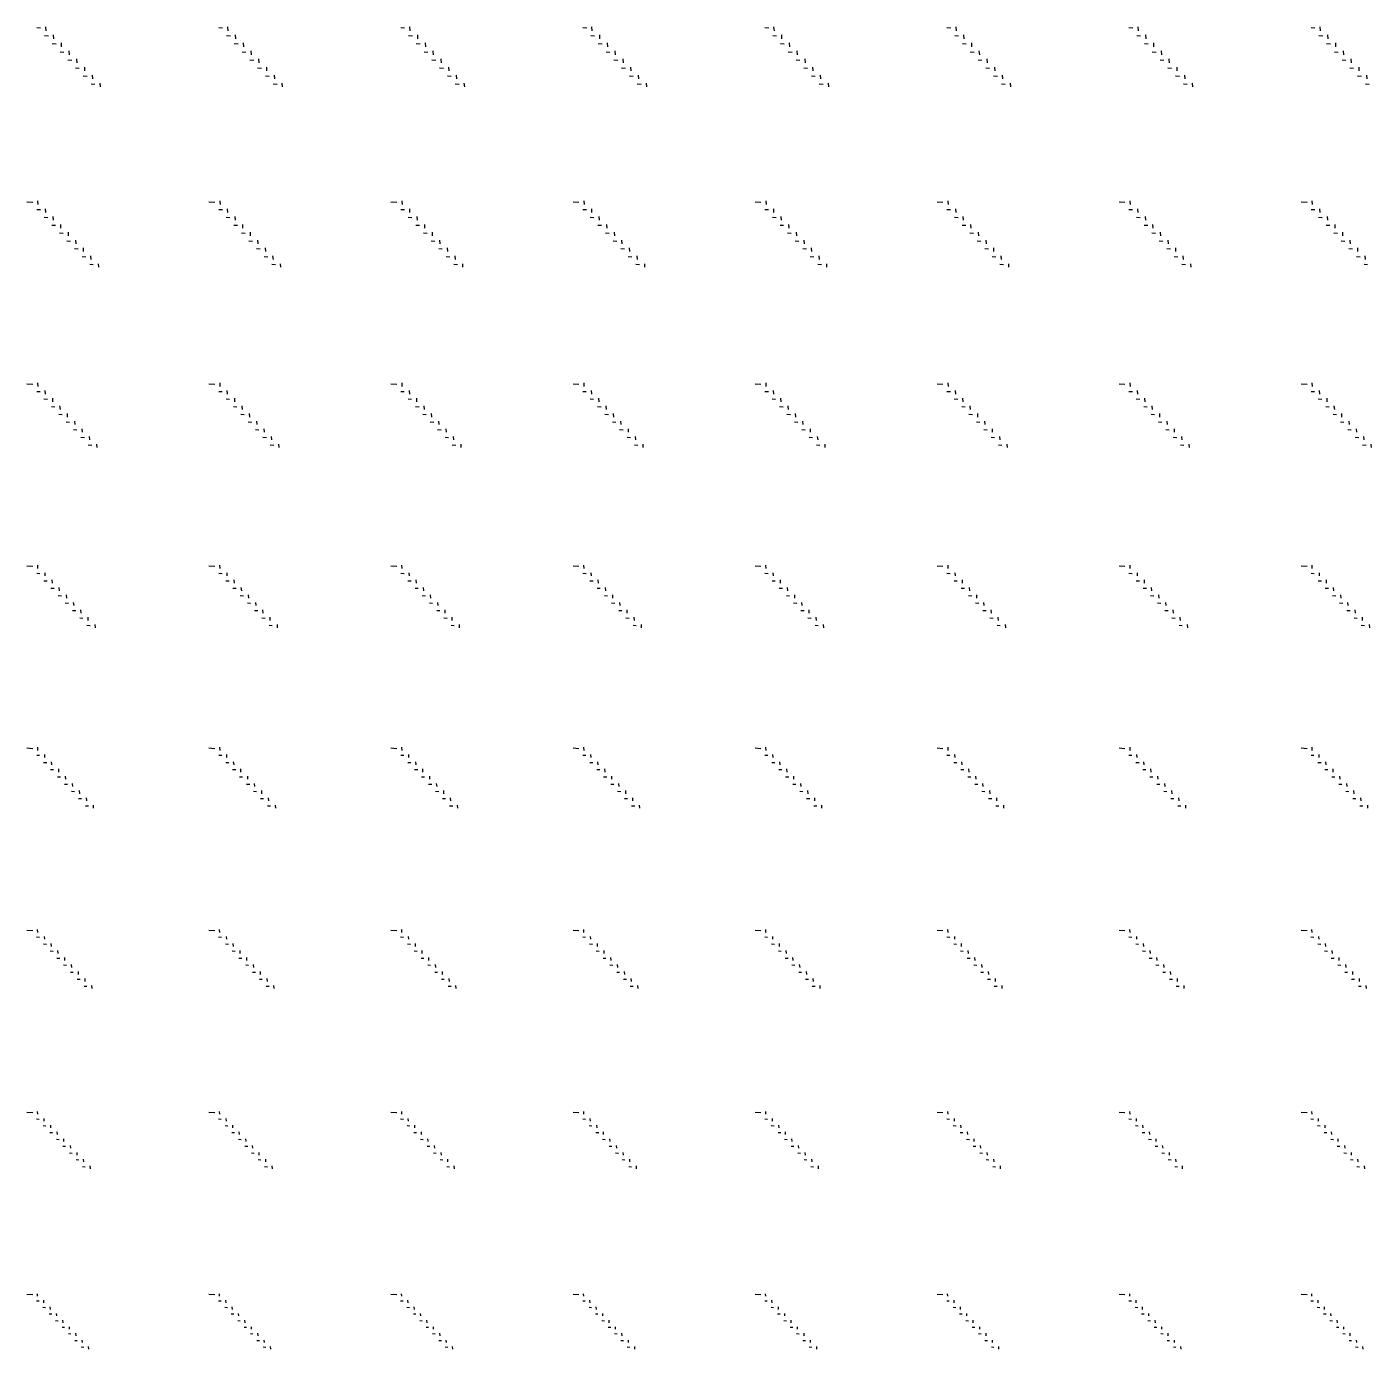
# Model space of a CAD drawing. Extents: x 0 to 300000, y 0 to 300000.
# Drawn here: x 76020 to 112940, y 76795 to 113110 of the extents above; entities that cross this region are included whole.
import ezdxf

# ---------------------------------------------------------------- set-up
doc = ezdxf.new("R2010")
doc.units = 0
doc.header["$MEASUREMENT"] = 0
doc.layers.get('0').update_dxf_attribs({"linetype": 'CONTINUOUS'})

msp = doc.modelspace()

# ---------------------------------------------------------------- linework, layer by layer
at = {"color": 7}
for p, q in [((76290, 113090), (76395, 113085)), ((76530, 113110), (76540, 113005)), ((81290, 113090), (81395, 113085)), ((81530, 113110), (81540, 113005)), ((86290, 113090), (86395, 113085)), ((86530, 113110), (86540, 113005)), ((91290, 113090), (91395, 113085)), ((91530, 113110), (91540, 113005)), ((96290, 113090), (96395, 113085)), ((96530, 113110), (96540, 113005)), ((101290, 113090), (101395, 113085)), ((101530, 113110), (101540, 113005)), ((106290, 113090), (106395, 113085)), ((106530, 113110), (106540, 113005)), ((111290, 113090), (111395, 113085)), ((111530, 113110), (111540, 113005)), ((76505, 112870), (76610, 112860)), ((76715, 112650), (76820, 112640)), ((76745, 112890), (76750, 112785)), ((76960, 112670), (76965, 112565)), ((81505, 112870), (81610, 112860)), ((81715, 112650), (81820, 112640)), ((81745, 112890), (81750, 112785)), ((81960, 112670), (81965, 112565)), ((86505, 112870), (86610, 112860)), ((86715, 112650), (86820, 112640)), ((86745, 112890), (86750, 112785)), ((86960, 112670), (86965, 112565)), ((91505, 112870), (91610, 112860)), ((91715, 112650), (91820, 112640)), ((91745, 112890), (91750, 112785)), ((91960, 112670), (91965, 112565)), ((96505, 112870), (96610, 112860)), ((96715, 112650), (96820, 112640)), ((96745, 112890), (96750, 112785)), ((96960, 112670), (96965, 112565)), ((101505, 112870), (101610, 112860)), ((101715, 112650), (101820, 112640)), ((101745, 112890), (101750, 112785)), ((101960, 112670), (101965, 112565)), ((106505, 112870), (106610, 112860)), ((106715, 112650), (106820, 112640)), ((106745, 112890), (106750, 112785)), ((106960, 112670), (106965, 112565)), ((111505, 112870), (111610, 112860)), ((111715, 112650), (111820, 112640)), ((111745, 112890), (111750, 112785)), ((111960, 112670), (111965, 112565)), ((76930, 112425), (77035, 112420)), ((77170, 112450), (77180, 112345)), ((81930, 112425), (82035, 112420)), ((82170, 112450), (82180, 112345)), ((86930, 112425), (87035, 112420)), ((87170, 112450), (87180, 112345)), ((91930, 112425), (92035, 112420)), ((92170, 112450), (92180, 112345)), ((96930, 112425), (97035, 112420)), ((97170, 112450), (97180, 112345)), ((101930, 112425), (102035, 112420)), ((102170, 112450), (102180, 112345)), ((106930, 112425), (107035, 112420)), ((107170, 112450), (107180, 112345)), ((111930, 112425), (112035, 112420)), ((112170, 112450), (112180, 112345)), ((77145, 112205), (77250, 112200)), ((77355, 111985), (77460, 111980)), ((77385, 112230), (77395, 112125)), ((77600, 112005), (77605, 111900)), ((82145, 112205), (82250, 112200)), ((82355, 111985), (82460, 111980)), ((82385, 112230), (82395, 112125)), ((82600, 112005), (82605, 111900)), ((87145, 112205), (87250, 112200)), ((87355, 111985), (87460, 111980)), ((87385, 112230), (87395, 112125)), ((87600, 112005), (87605, 111900)), ((92145, 112205), (92250, 112200)), ((92355, 111985), (92460, 111980)), ((92385, 112230), (92395, 112125)), ((92600, 112005), (92605, 111900)), ((97145, 112205), (97250, 112200)), ((97355, 111985), (97460, 111980)), ((97385, 112230), (97395, 112125)), ((97600, 112005), (97605, 111900)), ((102145, 112205), (102250, 112200)), ((102355, 111985), (102460, 111980)), ((102385, 112230), (102395, 112125)), ((102600, 112005), (102605, 111900)), ((107145, 112205), (107250, 112200)), ((107355, 111985), (107460, 111980)), ((107385, 112230), (107395, 112125)), ((107600, 112005), (107605, 111900)), ((112145, 112205), (112250, 112200)), ((112355, 111985), (112460, 111980)), ((112385, 112230), (112395, 112125)), ((112600, 112005), (112605, 111900)), ((77570, 111765), (77675, 111755)), ((77785, 111545), (77890, 111535)), ((77810, 111785), (77820, 111680)), ((78025, 111565), (78035, 111460)), ((82570, 111765), (82675, 111755)), ((82785, 111545), (82890, 111535)), ((82810, 111785), (82820, 111680)), ((83025, 111565), (83035, 111460)), ((87570, 111765), (87675, 111755)), ((87785, 111545), (87890, 111535)), ((87810, 111785), (87820, 111680)), ((88025, 111565), (88035, 111460)), ((92570, 111765), (92675, 111755)), ((92785, 111545), (92890, 111535)), ((92810, 111785), (92820, 111680)), ((93025, 111565), (93035, 111460)), ((97570, 111765), (97675, 111755)), ((97785, 111545), (97890, 111535)), ((97810, 111785), (97820, 111680)), ((98025, 111565), (98035, 111460)), ((102570, 111765), (102675, 111755)), ((102785, 111545), (102890, 111535)), ((102810, 111785), (102820, 111680)), ((103025, 111565), (103035, 111460)), ((107570, 111765), (107675, 111755)), ((107785, 111545), (107890, 111535)), ((107810, 111785), (107820, 111680)), ((108025, 111565), (108035, 111460)), ((112570, 111765), (112675, 111755)), ((112785, 111545), (112890, 111535)), ((112810, 111785), (112820, 111680)), ((76020, 108305), (76180, 108295)), ((76315, 108330), (76325, 108230)), ((81020, 108305), (81180, 108295)), ((81315, 108330), (81325, 108230)), ((86020, 108305), (86180, 108295)), ((86315, 108330), (86325, 108230)), ((91020, 108305), (91180, 108295)), ((91315, 108330), (91325, 108230)), ((96020, 108305), (96180, 108295)), ((96315, 108330), (96325, 108230)), ((101020, 108305), (101180, 108295)), ((101315, 108330), (101325, 108230)), ((106020, 108305), (106180, 108295)), ((106315, 108330), (106325, 108230)), ((111020, 108305), (111180, 108295)), ((111315, 108330), (111325, 108230)), ((76290, 108095), (76390, 108090)), ((76495, 107880), (76595, 107875)), ((76525, 108115), (76530, 108015)), ((76730, 107900), (76740, 107800)), ((81290, 108095), (81390, 108090)), ((81495, 107880), (81595, 107875)), ((81525, 108115), (81530, 108015)), ((81730, 107900), (81740, 107800)), ((86290, 108095), (86390, 108090)), ((86495, 107880), (86595, 107875)), ((86525, 108115), (86530, 108015)), ((86730, 107900), (86740, 107800)), ((91290, 108095), (91390, 108090)), ((91495, 107880), (91595, 107875)), ((91525, 108115), (91530, 108015)), ((91730, 107900), (91740, 107800)), ((96290, 108095), (96390, 108090)), ((96495, 107880), (96595, 107875)), ((96525, 108115), (96530, 108015)), ((96730, 107900), (96740, 107800)), ((101290, 108095), (101390, 108090)), ((101495, 107880), (101595, 107875)), ((101525, 108115), (101530, 108015)), ((101730, 107900), (101740, 107800)), ((106290, 108095), (106390, 108090)), ((106495, 107880), (106595, 107875)), ((106525, 108115), (106530, 108015)), ((106730, 107900), (106740, 107800)), ((111290, 108095), (111390, 108090)), ((111495, 107880), (111595, 107875)), ((111525, 108115), (111530, 108015)), ((111730, 107900), (111740, 107800)), ((76705, 107665), (76805, 107660)), ((76915, 107450), (77015, 107440)), ((76940, 107685), (76945, 107585)), ((77150, 107470), (77155, 107370)), ((81705, 107665), (81805, 107660)), ((81915, 107450), (82015, 107440)), ((81940, 107685), (81945, 107585)), ((82150, 107470), (82155, 107370)), ((86705, 107665), (86805, 107660)), ((86915, 107450), (87015, 107440)), ((86940, 107685), (86945, 107585)), ((87150, 107470), (87155, 107370)), ((91705, 107665), (91805, 107660)), ((91915, 107450), (92015, 107440)), ((91940, 107685), (91945, 107585)), ((92150, 107470), (92155, 107370)), ((96705, 107665), (96805, 107660)), ((96915, 107450), (97015, 107440)), ((96940, 107685), (96945, 107585)), ((97150, 107470), (97155, 107370)), ((101705, 107665), (101805, 107660)), ((101915, 107450), (102015, 107440)), ((101940, 107685), (101945, 107585)), ((102150, 107470), (102155, 107370)), ((106705, 107665), (106805, 107660)), ((106915, 107450), (107015, 107440)), ((106940, 107685), (106945, 107585)), ((107150, 107470), (107155, 107370)), ((111705, 107665), (111805, 107660)), ((111915, 107450), (112015, 107440)), ((111940, 107685), (111945, 107585)), ((112150, 107470), (112155, 107370)), ((77120, 107235), (77220, 107225)), ((77355, 107255), (77365, 107155)), ((82120, 107235), (82220, 107225)), ((82355, 107255), (82365, 107155)), ((87120, 107235), (87220, 107225)), ((87355, 107255), (87365, 107155)), ((92120, 107235), (92220, 107225)), ((92355, 107255), (92365, 107155)), ((97120, 107235), (97220, 107225)), ((97355, 107255), (97365, 107155)), ((102120, 107235), (102220, 107225)), ((102355, 107255), (102365, 107155)), ((107120, 107235), (107220, 107225)), ((107355, 107255), (107365, 107155)), ((112120, 107235), (112220, 107225)), ((112355, 107255), (112365, 107155)), ((77330, 107020), (77430, 107010)), ((77535, 106805), (77635, 106795)), ((77565, 107040), (77570, 106940)), ((77770, 106825), (77780, 106725)), ((82330, 107020), (82430, 107010)), ((82535, 106805), (82635, 106795)), ((82565, 107040), (82570, 106940)), ((82770, 106825), (82780, 106725)), ((87330, 107020), (87430, 107010)), ((87535, 106805), (87635, 106795)), ((87565, 107040), (87570, 106940)), ((87770, 106825), (87780, 106725)), ((92330, 107020), (92430, 107010)), ((92535, 106805), (92635, 106795)), ((92565, 107040), (92570, 106940)), ((92770, 106825), (92780, 106725)), ((97330, 107020), (97430, 107010)), ((97535, 106805), (97635, 106795)), ((97565, 107040), (97570, 106940)), ((97770, 106825), (97780, 106725)), ((102330, 107020), (102430, 107010)), ((102535, 106805), (102635, 106795)), ((102565, 107040), (102570, 106940)), ((102770, 106825), (102780, 106725)), ((107330, 107020), (107430, 107010)), ((107535, 106805), (107635, 106795)), ((107565, 107040), (107570, 106940)), ((107770, 106825), (107780, 106725)), ((112330, 107020), (112430, 107010)), ((112535, 106805), (112635, 106795)), ((112565, 107040), (112570, 106940)), ((112770, 106825), (112780, 106725)), ((77745, 106590), (77845, 106580)), ((77980, 106605), (77985, 106510)), ((82745, 106590), (82845, 106580)), ((82980, 106605), (82985, 106510)), ((87745, 106590), (87845, 106580)), ((87980, 106605), (87985, 106510)), ((92745, 106590), (92845, 106580)), ((92980, 106605), (92985, 106510)), ((97745, 106590), (97845, 106580)), ((97980, 106605), (97985, 106510)), ((102745, 106590), (102845, 106580)), ((102980, 106605), (102985, 106510)), ((107745, 106590), (107845, 106580)), ((107980, 106605), (107985, 106510)), ((112745, 106590), (112845, 106580)), ((76020, 103305), (76180, 103295)), ((76290, 103100), (76385, 103095)), ((76315, 103330), (76320, 103235)), ((76515, 103120), (76525, 103025)), ((81020, 103305), (81180, 103295)), ((81290, 103100), (81385, 103095)), ((81315, 103330), (81320, 103235)), ((81515, 103120), (81525, 103025)), ((86020, 103305), (86180, 103295)), ((86290, 103100), (86385, 103095)), ((86315, 103330), (86320, 103235)), ((86515, 103120), (86525, 103025)), ((91020, 103305), (91180, 103295)), ((91290, 103100), (91385, 103095)), ((91315, 103330), (91320, 103235)), ((91515, 103120), (91525, 103025)), ((96020, 103305), (96180, 103295)), ((96290, 103100), (96385, 103095)), ((96315, 103330), (96320, 103235)), ((96515, 103120), (96525, 103025)), ((101020, 103305), (101180, 103295)), ((101290, 103100), (101385, 103095)), ((101315, 103330), (101320, 103235)), ((101515, 103120), (101525, 103025)), ((106020, 103305), (106180, 103295)), ((106290, 103100), (106385, 103095)), ((106315, 103330), (106320, 103235)), ((106515, 103120), (106525, 103025)), ((111020, 103305), (111180, 103295)), ((111290, 103100), (111385, 103095)), ((111315, 103330), (111320, 103235)), ((111515, 103120), (111525, 103025)), ((76490, 102890), (76585, 102885)), ((76695, 102680), (76790, 102675)), ((76720, 102910), (76725, 102815)), ((76920, 102700), (76930, 102605)), ((81490, 102890), (81585, 102885)), ((81695, 102680), (81790, 102675)), ((81720, 102910), (81725, 102815)), ((81920, 102700), (81930, 102605)), ((86490, 102890), (86585, 102885)), ((86695, 102680), (86790, 102675)), ((86720, 102910), (86725, 102815)), ((86920, 102700), (86930, 102605)), ((91490, 102890), (91585, 102885)), ((91695, 102680), (91790, 102675)), ((91720, 102910), (91725, 102815)), ((91920, 102700), (91930, 102605)), ((96490, 102890), (96585, 102885)), ((96695, 102680), (96790, 102675)), ((96720, 102910), (96725, 102815)), ((96920, 102700), (96930, 102605)), ((101490, 102890), (101585, 102885)), ((101695, 102680), (101790, 102675)), ((101720, 102910), (101725, 102815)), ((101920, 102700), (101930, 102605)), ((106490, 102890), (106585, 102885)), ((106695, 102680), (106790, 102675)), ((106720, 102910), (106725, 102815)), ((106920, 102700), (106930, 102605)), ((111490, 102890), (111585, 102885)), ((111695, 102680), (111790, 102675)), ((111720, 102910), (111725, 102815)), ((111920, 102700), (111930, 102605)), ((76895, 102470), (76990, 102465)), ((77125, 102490), (77130, 102395)), ((77325, 102280), (77335, 102185)), ((81895, 102470), (81990, 102465)), ((82125, 102490), (82130, 102395)), ((82325, 102280), (82335, 102185)), ((86895, 102470), (86990, 102465)), ((87125, 102490), (87130, 102395)), ((87325, 102280), (87335, 102185)), ((91895, 102470), (91990, 102465)), ((92125, 102490), (92130, 102395)), ((92325, 102280), (92335, 102185)), ((96895, 102470), (96990, 102465)), ((97125, 102490), (97130, 102395)), ((97325, 102280), (97335, 102185)), ((101895, 102470), (101990, 102465)), ((102125, 102490), (102130, 102395)), ((102325, 102280), (102335, 102185)), ((106895, 102470), (106990, 102465)), ((107125, 102490), (107130, 102395)), ((107325, 102280), (107335, 102185)), ((111895, 102470), (111990, 102465)), ((112125, 102490), (112130, 102395)), ((112325, 102280), (112335, 102185)), ((77100, 102260), (77195, 102255)), ((77300, 102050), (77395, 102045)), ((77530, 102070), (77535, 101975)), ((82100, 102260), (82195, 102255)), ((82300, 102050), (82395, 102045)), ((82530, 102070), (82535, 101975)), ((87100, 102260), (87195, 102255)), ((87300, 102050), (87395, 102045)), ((87530, 102070), (87535, 101975)), ((92100, 102260), (92195, 102255)), ((92300, 102050), (92395, 102045)), ((92530, 102070), (92535, 101975)), ((97100, 102260), (97195, 102255)), ((97300, 102050), (97395, 102045)), ((97530, 102070), (97535, 101975)), ((102100, 102260), (102195, 102255)), ((102300, 102050), (102395, 102045)), ((102530, 102070), (102535, 101975)), ((107100, 102260), (107195, 102255)), ((107300, 102050), (107395, 102045)), ((107530, 102070), (107535, 101975)), ((112100, 102260), (112195, 102255)), ((112300, 102050), (112395, 102045)), ((112530, 102070), (112535, 101975)), ((77505, 101840), (77600, 101835)), ((77705, 101630), (77800, 101625)), ((77730, 101860), (77740, 101765)), ((77935, 101650), (77940, 101555)), ((82505, 101840), (82600, 101835)), ((82705, 101630), (82800, 101625)), ((82730, 101860), (82740, 101765)), ((82935, 101650), (82940, 101555)), ((87505, 101840), (87600, 101835)), ((87705, 101630), (87800, 101625)), ((87730, 101860), (87740, 101765)), ((87935, 101650), (87940, 101555)), ((92505, 101840), (92600, 101835)), ((92705, 101630), (92800, 101625)), ((92730, 101860), (92740, 101765)), ((92935, 101650), (92940, 101555)), ((97505, 101840), (97600, 101835)), ((97705, 101630), (97800, 101625)), ((97730, 101860), (97740, 101765)), ((97935, 101650), (97940, 101555)), ((102505, 101840), (102600, 101835)), ((102705, 101630), (102800, 101625)), ((102730, 101860), (102740, 101765)), ((102935, 101650), (102940, 101555)), ((107505, 101840), (107600, 101835)), ((107705, 101630), (107800, 101625)), ((107730, 101860), (107740, 101765)), ((107935, 101650), (107940, 101555)), ((112505, 101840), (112600, 101835)), ((112705, 101630), (112800, 101625)), ((112730, 101860), (112740, 101765)), ((112935, 101650), (112940, 101555)), ((76020, 98305), (76180, 98295)), ((76310, 98325), (76315, 98235)), ((81020, 98305), (81180, 98295)), ((81310, 98325), (81315, 98235)), ((86020, 98305), (86180, 98295)), ((86310, 98325), (86315, 98235)), ((91020, 98305), (91180, 98295)), ((91310, 98325), (91315, 98235)), ((96020, 98305), (96180, 98295)), ((96310, 98325), (96315, 98235)), ((101020, 98305), (101180, 98295)), ((101310, 98325), (101315, 98235)), ((106020, 98305), (106180, 98295)), ((106310, 98325), (106315, 98235)), ((111020, 98305), (111180, 98295)), ((111310, 98325), (111315, 98235)), ((76290, 98105), (76380, 98100)), ((76485, 97900), (76575, 97895)), ((76510, 98120), (76515, 98030)), ((76705, 97920), (76710, 97830)), ((81290, 98105), (81380, 98100)), ((81485, 97900), (81575, 97895)), ((81510, 98120), (81515, 98030)), ((81705, 97920), (81710, 97830)), ((86290, 98105), (86380, 98100)), ((86485, 97900), (86575, 97895)), ((86510, 98120), (86515, 98030)), ((86705, 97920), (86710, 97830)), ((91290, 98105), (91380, 98100)), ((91485, 97900), (91575, 97895)), ((91510, 98120), (91515, 98030)), ((91705, 97920), (91710, 97830)), ((96290, 98105), (96380, 98100)), ((96485, 97900), (96575, 97895)), ((96510, 98120), (96515, 98030)), ((96705, 97920), (96710, 97830)), ((101290, 98105), (101380, 98100)), ((101485, 97900), (101575, 97895)), ((101510, 98120), (101515, 98030)), ((101705, 97920), (101710, 97830)), ((106290, 98105), (106380, 98100)), ((106485, 97900), (106575, 97895)), ((106510, 98120), (106515, 98030)), ((106705, 97920), (106710, 97830)), ((111290, 98105), (111380, 98100)), ((111485, 97900), (111575, 97895)), ((111510, 98120), (111515, 98030)), ((111705, 97920), (111710, 97830)), ((76680, 97695), (76770, 97690)), ((76880, 97495), (76970, 97485)), ((76900, 97715), (76910, 97625)), ((77100, 97510), (77105, 97420)), ((81680, 97695), (81770, 97690)), ((81880, 97495), (81970, 97485)), ((81900, 97715), (81910, 97625)), ((82100, 97510), (82105, 97420)), ((86680, 97695), (86770, 97690)), ((86880, 97495), (86970, 97485)), ((86900, 97715), (86910, 97625)), ((87100, 97510), (87105, 97420)), ((91680, 97695), (91770, 97690)), ((91880, 97495), (91970, 97485)), ((91900, 97715), (91910, 97625)), ((92100, 97510), (92105, 97420)), ((96680, 97695), (96770, 97690)), ((96880, 97495), (96970, 97485)), ((96900, 97715), (96910, 97625)), ((97100, 97510), (97105, 97420)), ((101680, 97695), (101770, 97690)), ((101880, 97495), (101970, 97485)), ((101900, 97715), (101910, 97625)), ((102100, 97510), (102105, 97420)), ((106680, 97695), (106770, 97690)), ((106880, 97495), (106970, 97485)), ((106900, 97715), (106910, 97625)), ((107100, 97510), (107105, 97420)), ((111680, 97695), (111770, 97690)), ((111880, 97495), (111970, 97485)), ((111900, 97715), (111910, 97625)), ((112100, 97510), (112105, 97420)), ((77075, 97290), (77165, 97285)), ((77295, 97305), (77305, 97215)), ((77495, 97100), (77500, 97010)), ((82075, 97290), (82165, 97285)), ((82295, 97305), (82305, 97215)), ((82495, 97100), (82500, 97010)), ((87075, 97290), (87165, 97285)), ((87295, 97305), (87305, 97215)), ((87495, 97100), (87500, 97010)), ((92075, 97290), (92165, 97285)), ((92295, 97305), (92305, 97215)), ((92495, 97100), (92500, 97010)), ((97075, 97290), (97165, 97285)), ((97295, 97305), (97305, 97215)), ((97495, 97100), (97500, 97010)), ((102075, 97290), (102165, 97285)), ((102295, 97305), (102305, 97215)), ((102495, 97100), (102500, 97010)), ((107075, 97290), (107165, 97285)), ((107295, 97305), (107305, 97215)), ((107495, 97100), (107500, 97010)), ((112075, 97290), (112165, 97285)), ((112295, 97305), (112305, 97215)), ((112495, 97100), (112500, 97010)), ((77275, 97085), (77365, 97080)), ((77470, 96880), (77560, 96875)), ((77690, 96900), (77695, 96810)), ((82275, 97085), (82365, 97080)), ((82470, 96880), (82560, 96875)), ((82690, 96900), (82695, 96810)), ((87275, 97085), (87365, 97080)), ((87470, 96880), (87560, 96875)), ((87690, 96900), (87695, 96810)), ((92275, 97085), (92365, 97080)), ((92470, 96880), (92560, 96875)), ((92690, 96900), (92695, 96810)), ((97275, 97085), (97365, 97080)), ((97470, 96880), (97560, 96875)), ((97690, 96900), (97695, 96810)), ((102275, 97085), (102365, 97080)), ((102470, 96880), (102560, 96875)), ((102690, 96900), (102695, 96810)), ((107275, 97085), (107365, 97080)), ((107470, 96880), (107560, 96875)), ((107690, 96900), (107695, 96810)), ((112275, 97085), (112365, 97080)), ((112470, 96880), (112560, 96875)), ((112690, 96900), (112695, 96810)), ((77670, 96675), (77755, 96670)), ((77890, 96695), (77895, 96605)), ((82670, 96675), (82755, 96670)), ((82890, 96695), (82895, 96605)), ((87670, 96675), (87755, 96670)), ((87890, 96695), (87895, 96605)), ((92670, 96675), (92755, 96670)), ((92890, 96695), (92895, 96605)), ((97670, 96675), (97755, 96670)), ((97890, 96695), (97895, 96605)), ((102670, 96675), (102755, 96670)), ((102890, 96695), (102895, 96605)), ((107670, 96675), (107755, 96670)), ((107890, 96695), (107895, 96605)), ((112670, 96675), (112755, 96670)), ((112890, 96695), (112895, 96605)), ((76020, 93305), (76180, 93295)), ((76290, 93110), (76370, 93105)), ((76310, 93325), (76315, 93240)), ((76500, 93125), (76505, 93040)), ((81020, 93305), (81180, 93295)), ((81290, 93110), (81370, 93105)), ((81310, 93325), (81315, 93240)), ((81500, 93125), (81505, 93040)), ((86020, 93305), (86180, 93295)), ((86290, 93110), (86370, 93105)), ((86310, 93325), (86315, 93240)), ((86500, 93125), (86505, 93040)), ((91020, 93305), (91180, 93295)), ((91290, 93110), (91370, 93105)), ((91310, 93325), (91315, 93240)), ((91500, 93125), (91505, 93040)), ((96020, 93305), (96180, 93295)), ((96290, 93110), (96370, 93105)), ((96310, 93325), (96315, 93240)), ((96500, 93125), (96505, 93040)), ((101020, 93305), (101180, 93295)), ((101290, 93110), (101370, 93105)), ((101310, 93325), (101315, 93240)), ((101500, 93125), (101505, 93040)), ((106020, 93305), (106180, 93295)), ((106290, 93110), (106370, 93105)), ((106310, 93325), (106315, 93240)), ((106500, 93125), (106505, 93040)), ((111020, 93305), (111180, 93295)), ((111290, 93110), (111370, 93105)), ((111310, 93325), (111315, 93240)), ((111500, 93125), (111505, 93040)), ((76480, 92910), (76565, 92905)), ((76670, 92715), (76755, 92710)), ((76690, 92925), (76700, 92840)), ((76885, 92730), (76890, 92645)), ((81480, 92910), (81565, 92905)), ((81670, 92715), (81755, 92710)), ((81690, 92925), (81700, 92840)), ((81885, 92730), (81890, 92645)), ((86480, 92910), (86565, 92905)), ((86670, 92715), (86755, 92710)), ((86690, 92925), (86700, 92840)), ((86885, 92730), (86890, 92645)), ((91480, 92910), (91565, 92905)), ((91670, 92715), (91755, 92710)), ((91690, 92925), (91700, 92840)), ((91885, 92730), (91890, 92645)), ((96480, 92910), (96565, 92905)), ((96670, 92715), (96755, 92710)), ((96690, 92925), (96700, 92840)), ((96885, 92730), (96890, 92645)), ((101480, 92910), (101565, 92905)), ((101670, 92715), (101755, 92710)), ((101690, 92925), (101700, 92840)), ((101885, 92730), (101890, 92645)), ((106480, 92910), (106565, 92905)), ((106670, 92715), (106755, 92710)), ((106690, 92925), (106700, 92840)), ((106885, 92730), (106890, 92645)), ((111480, 92910), (111565, 92905)), ((111670, 92715), (111755, 92710)), ((111690, 92925), (111700, 92840)), ((111885, 92730), (111890, 92645)), ((76860, 92515), (76945, 92510)), ((77055, 92315), (77140, 92310)), ((77075, 92530), (77080, 92445)), ((77265, 92330), (77275, 92245)), ((81860, 92515), (81945, 92510)), ((82055, 92315), (82140, 92310)), ((82075, 92530), (82080, 92445)), ((82265, 92330), (82275, 92245)), ((86860, 92515), (86945, 92510)), ((87055, 92315), (87140, 92310)), ((87075, 92530), (87080, 92445)), ((87265, 92330), (87275, 92245)), ((91860, 92515), (91945, 92510)), ((92055, 92315), (92140, 92310)), ((92075, 92530), (92080, 92445)), ((92265, 92330), (92275, 92245)), ((96860, 92515), (96945, 92510)), ((97055, 92315), (97140, 92310)), ((97075, 92530), (97080, 92445)), ((97265, 92330), (97275, 92245)), ((101860, 92515), (101945, 92510)), ((102055, 92315), (102140, 92310)), ((102075, 92530), (102080, 92445)), ((102265, 92330), (102275, 92245)), ((106860, 92515), (106945, 92510)), ((107055, 92315), (107140, 92310)), ((107075, 92530), (107080, 92445)), ((107265, 92330), (107275, 92245)), ((111860, 92515), (111945, 92510)), ((112055, 92315), (112140, 92310)), ((112075, 92530), (112080, 92445)), ((112265, 92330), (112275, 92245)), ((77245, 92120), (77330, 92110)), ((77460, 92135), (77465, 92050)), ((77650, 91935), (77655, 91850)), ((82245, 92120), (82330, 92110)), ((82460, 92135), (82465, 92050)), ((82650, 91935), (82655, 91850)), ((87245, 92120), (87330, 92110)), ((87460, 92135), (87465, 92050)), ((87650, 91935), (87655, 91850)), ((92245, 92120), (92330, 92110)), ((92460, 92135), (92465, 92050)), ((92650, 91935), (92655, 91850)), ((97245, 92120), (97330, 92110)), ((97460, 92135), (97465, 92050)), ((97650, 91935), (97655, 91850)), ((102245, 92120), (102330, 92110)), ((102460, 92135), (102465, 92050)), ((102650, 91935), (102655, 91850)), ((107245, 92120), (107330, 92110)), ((107460, 92135), (107465, 92050)), ((107650, 91935), (107655, 91850)), ((112245, 92120), (112330, 92110)), ((112460, 92135), (112465, 92050)), ((112650, 91935), (112655, 91850)), ((77435, 91920), (77520, 91915)), ((77630, 91720), (77715, 91715)), ((77840, 91735), (77845, 91650)), ((82435, 91920), (82520, 91915)), ((82630, 91720), (82715, 91715)), ((82840, 91735), (82845, 91650)), ((87435, 91920), (87520, 91915)), ((87630, 91720), (87715, 91715)), ((87840, 91735), (87845, 91650)), ((92435, 91920), (92520, 91915)), ((92630, 91720), (92715, 91715)), ((92840, 91735), (92845, 91650)), ((97435, 91920), (97520, 91915)), ((97630, 91720), (97715, 91715)), ((97840, 91735), (97845, 91650)), ((102435, 91920), (102520, 91915)), ((102630, 91720), (102715, 91715)), ((102840, 91735), (102845, 91650)), ((107435, 91920), (107520, 91915)), ((107630, 91720), (107715, 91715)), ((107840, 91735), (107845, 91650)), ((112435, 91920), (112520, 91915)), ((112630, 91720), (112715, 91715)), ((112840, 91735), (112845, 91650)), ((76020, 88305), (76180, 88295)), ((76305, 88320), (76310, 88240)), ((81020, 88305), (81180, 88295)), ((81305, 88320), (81310, 88240)), ((86020, 88305), (86180, 88295)), ((86305, 88320), (86310, 88240)), ((91020, 88305), (91180, 88295)), ((91305, 88320), (91310, 88240)), ((96020, 88305), (96180, 88295)), ((96305, 88320), (96310, 88240)), ((101020, 88305), (101180, 88295)), ((101305, 88320), (101310, 88240)), ((106020, 88305), (106180, 88295)), ((106305, 88320), (106310, 88240)), ((111020, 88305), (111180, 88295)), ((111305, 88320), (111310, 88240)), ((76285, 88115), (76365, 88110)), ((76475, 87925), (76555, 87915)), ((76495, 88130), (76500, 88050)), ((76680, 87935), (76685, 87855)), ((81285, 88115), (81365, 88110)), ((81475, 87925), (81555, 87915)), ((81495, 88130), (81500, 88050)), ((81680, 87935), (81685, 87855)), ((86285, 88115), (86365, 88110)), ((86475, 87925), (86555, 87915)), ((86495, 88130), (86500, 88050)), ((86680, 87935), (86685, 87855)), ((91285, 88115), (91365, 88110)), ((91475, 87925), (91555, 87915)), ((91495, 88130), (91500, 88050)), ((91680, 87935), (91685, 87855)), ((96285, 88115), (96365, 88110)), ((96475, 87925), (96555, 87915)), ((96495, 88130), (96500, 88050)), ((96680, 87935), (96685, 87855)), ((101285, 88115), (101365, 88110)), ((101475, 87925), (101555, 87915)), ((101495, 88130), (101500, 88050)), ((101680, 87935), (101685, 87855)), ((106285, 88115), (106365, 88110)), ((106475, 87925), (106555, 87915)), ((106495, 88130), (106500, 88050)), ((106680, 87935), (106685, 87855)), ((111285, 88115), (111365, 88110)), ((111475, 87925), (111555, 87915)), ((111495, 88130), (111500, 88050)), ((111680, 87935), (111685, 87855)), ((76660, 87730), (76740, 87725)), ((76845, 87535), (76925, 87530)), ((76865, 87745), (76870, 87665)), ((77050, 87550), (77055, 87470)), ((81660, 87730), (81740, 87725)), ((81845, 87535), (81925, 87530)), ((81865, 87745), (81870, 87665)), ((82050, 87550), (82055, 87470)), ((86660, 87730), (86740, 87725)), ((86845, 87535), (86925, 87530)), ((86865, 87745), (86870, 87665)), ((87050, 87550), (87055, 87470)), ((91660, 87730), (91740, 87725)), ((91845, 87535), (91925, 87530)), ((91865, 87745), (91870, 87665)), ((92050, 87550), (92055, 87470)), ((96660, 87730), (96740, 87725)), ((96845, 87535), (96925, 87530)), ((96865, 87745), (96870, 87665)), ((97050, 87550), (97055, 87470)), ((101660, 87730), (101740, 87725)), ((101845, 87535), (101925, 87530)), ((101865, 87745), (101870, 87665)), ((102050, 87550), (102055, 87470)), ((106660, 87730), (106740, 87725)), ((106845, 87535), (106925, 87530)), ((106865, 87745), (106870, 87665)), ((107050, 87550), (107055, 87470)), ((111660, 87730), (111740, 87725)), ((111845, 87535), (111925, 87530)), ((111865, 87745), (111870, 87665)), ((112050, 87550), (112055, 87470)), ((77030, 87345), (77110, 87340)), ((77220, 87150), (77295, 87145)), ((77235, 87360), (77245, 87280)), ((77425, 87165), (77430, 87085)), ((82030, 87345), (82110, 87340)), ((82220, 87150), (82295, 87145)), ((82235, 87360), (82245, 87280)), ((82425, 87165), (82430, 87085)), ((87030, 87345), (87110, 87340)), ((87220, 87150), (87295, 87145)), ((87235, 87360), (87245, 87280)), ((87425, 87165), (87430, 87085)), ((92030, 87345), (92110, 87340)), ((92220, 87150), (92295, 87145)), ((92235, 87360), (92245, 87280)), ((92425, 87165), (92430, 87085)), ((97030, 87345), (97110, 87340)), ((97220, 87150), (97295, 87145)), ((97235, 87360), (97245, 87280)), ((97425, 87165), (97430, 87085)), ((102030, 87345), (102110, 87340)), ((102220, 87150), (102295, 87145)), ((102235, 87360), (102245, 87280)), ((102425, 87165), (102430, 87085)), ((107030, 87345), (107110, 87340)), ((107220, 87150), (107295, 87145)), ((107235, 87360), (107245, 87280)), ((107425, 87165), (107430, 87085)), ((112030, 87345), (112110, 87340)), ((112220, 87150), (112295, 87145)), ((112235, 87360), (112245, 87280)), ((112425, 87165), (112430, 87085)), ((77405, 86960), (77485, 86955)), ((77590, 86765), (77670, 86760)), ((77610, 86975), (77615, 86895)), ((77795, 86780), (77800, 86700)), ((82405, 86960), (82485, 86955)), ((82590, 86765), (82670, 86760)), ((82610, 86975), (82615, 86895)), ((82795, 86780), (82800, 86700)), ((87405, 86960), (87485, 86955)), ((87590, 86765), (87670, 86760)), ((87610, 86975), (87615, 86895)), ((87795, 86780), (87800, 86700)), ((92405, 86960), (92485, 86955)), ((92590, 86765), (92670, 86760)), ((92610, 86975), (92615, 86895)), ((92795, 86780), (92800, 86700)), ((97405, 86960), (97485, 86955)), ((97590, 86765), (97670, 86760)), ((97610, 86975), (97615, 86895)), ((97795, 86780), (97800, 86700)), ((102405, 86960), (102485, 86955)), ((102590, 86765), (102670, 86760)), ((102610, 86975), (102615, 86895)), ((102795, 86780), (102800, 86700)), ((107405, 86960), (107485, 86955)), ((107590, 86765), (107670, 86760)), ((107610, 86975), (107615, 86895)), ((107795, 86780), (107800, 86700)), ((112405, 86960), (112485, 86955)), ((112590, 86765), (112670, 86760)), ((112610, 86975), (112615, 86895)), ((112795, 86780), (112800, 86700)), ((76020, 83305), (76180, 83295)), ((76285, 83120), (76360, 83115)), ((76305, 83320), (76310, 83245)), ((76485, 83130), (76490, 83055)), ((81020, 83305), (81180, 83295)), ((81285, 83120), (81360, 83115)), ((81305, 83320), (81310, 83245)), ((81485, 83130), (81490, 83055)), ((86020, 83305), (86180, 83295)), ((86285, 83120), (86360, 83115)), ((86305, 83320), (86310, 83245)), ((86485, 83130), (86490, 83055)), ((91020, 83305), (91180, 83295)), ((91285, 83120), (91360, 83115)), ((91305, 83320), (91310, 83245)), ((91485, 83130), (91490, 83055)), ((96020, 83305), (96180, 83295)), ((96285, 83120), (96360, 83115)), ((96305, 83320), (96310, 83245)), ((96485, 83130), (96490, 83055)), ((101020, 83305), (101180, 83295)), ((101285, 83120), (101360, 83115)), ((101305, 83320), (101310, 83245)), ((101485, 83130), (101490, 83055)), ((106020, 83305), (106180, 83295)), ((106285, 83120), (106360, 83115)), ((106305, 83320), (106310, 83245)), ((106485, 83130), (106490, 83055)), ((111020, 83305), (111180, 83295)), ((111285, 83120), (111360, 83115)), ((111305, 83320), (111310, 83245)), ((111485, 83130), (111490, 83055)), ((76465, 82935), (76540, 82930)), ((76650, 82745), (76725, 82740)), ((76665, 82945), (76670, 82870)), ((76845, 82760), (76850, 82685)), ((81465, 82935), (81540, 82930)), ((81650, 82745), (81725, 82740)), ((81665, 82945), (81670, 82870)), ((81845, 82760), (81850, 82685)), ((86465, 82935), (86540, 82930)), ((86650, 82745), (86725, 82740)), ((86665, 82945), (86670, 82870)), ((86845, 82760), (86850, 82685)), ((91465, 82935), (91540, 82930)), ((91650, 82745), (91725, 82740)), ((91665, 82945), (91670, 82870)), ((91845, 82760), (91850, 82685)), ((96465, 82935), (96540, 82930)), ((96650, 82745), (96725, 82740)), ((96665, 82945), (96670, 82870)), ((96845, 82760), (96850, 82685)), ((101465, 82935), (101540, 82930)), ((101650, 82745), (101725, 82740)), ((101665, 82945), (101670, 82870)), ((101845, 82760), (101850, 82685)), ((106465, 82935), (106540, 82930)), ((106650, 82745), (106725, 82740)), ((106665, 82945), (106670, 82870)), ((106845, 82760), (106850, 82685)), ((111465, 82935), (111540, 82930)), ((111650, 82745), (111725, 82740)), ((111665, 82945), (111670, 82870)), ((111845, 82760), (111850, 82685)), ((76830, 82560), (76905, 82555)), ((77010, 82370), (77085, 82365)), ((77025, 82570), (77030, 82495)), ((77205, 82385), (77215, 82310)), ((81830, 82560), (81905, 82555)), ((82010, 82370), (82085, 82365)), ((82025, 82570), (82030, 82495)), ((82205, 82385), (82215, 82310)), ((86830, 82560), (86905, 82555)), ((87010, 82370), (87085, 82365)), ((87025, 82570), (87030, 82495)), ((87205, 82385), (87215, 82310)), ((91830, 82560), (91905, 82555)), ((92010, 82370), (92085, 82365)), ((92025, 82570), (92030, 82495)), ((92205, 82385), (92215, 82310)), ((96830, 82560), (96905, 82555)), ((97010, 82370), (97085, 82365)), ((97025, 82570), (97030, 82495)), ((97205, 82385), (97215, 82310)), ((101830, 82560), (101905, 82555)), ((102010, 82370), (102085, 82365)), ((102025, 82570), (102030, 82495)), ((102205, 82385), (102215, 82310)), ((106830, 82560), (106905, 82555)), ((107010, 82370), (107085, 82365)), ((107025, 82570), (107030, 82495)), ((107205, 82385), (107215, 82310)), ((111830, 82560), (111905, 82555)), ((112010, 82370), (112085, 82365)), ((112025, 82570), (112030, 82495)), ((112205, 82385), (112215, 82310)), ((77190, 82185), (77265, 82180)), ((77370, 82000), (77445, 81995)), ((77390, 82195), (77395, 82120)), ((77570, 82010), (77575, 81935)), ((82190, 82185), (82265, 82180)), ((82370, 82000), (82445, 81995)), ((82390, 82195), (82395, 82120)), ((82570, 82010), (82575, 81935)), ((87190, 82185), (87265, 82180)), ((87370, 82000), (87445, 81995)), ((87390, 82195), (87395, 82120)), ((87570, 82010), (87575, 81935)), ((92190, 82185), (92265, 82180)), ((92370, 82000), (92445, 81995)), ((92390, 82195), (92395, 82120)), ((92570, 82010), (92575, 81935)), ((97190, 82185), (97265, 82180)), ((97370, 82000), (97445, 81995)), ((97390, 82195), (97395, 82120)), ((97570, 82010), (97575, 81935)), ((102190, 82185), (102265, 82180)), ((102370, 82000), (102445, 81995)), ((102390, 82195), (102395, 82120)), ((102570, 82010), (102575, 81935)), ((107190, 82185), (107265, 82180)), ((107370, 82000), (107445, 81995)), ((107390, 82195), (107395, 82120)), ((107570, 82010), (107575, 81935)), ((112190, 82185), (112265, 82180)), ((112370, 82000), (112445, 81995)), ((112390, 82195), (112395, 82120)), ((112570, 82010), (112575, 81935)), ((77550, 81810), (77625, 81805)), ((77750, 81825), (77755, 81750)), ((82550, 81810), (82625, 81805)), ((82750, 81825), (82755, 81750)), ((87550, 81810), (87625, 81805)), ((87750, 81825), (87755, 81750)), ((92550, 81810), (92625, 81805)), ((92750, 81825), (92755, 81750)), ((97550, 81810), (97625, 81805)), ((97750, 81825), (97755, 81750)), ((102550, 81810), (102625, 81805)), ((102750, 81825), (102755, 81750)), ((107550, 81810), (107625, 81805)), ((107750, 81825), (107755, 81750)), ((112550, 81810), (112625, 81805)), ((112750, 81825), (112755, 81750)), ((76020, 78305), (76180, 78295)), ((76300, 78315), (76305, 78245)), ((81020, 78305), (81180, 78295)), ((81300, 78315), (81305, 78245)), ((86020, 78305), (86180, 78295)), ((86300, 78315), (86305, 78245)), ((91020, 78305), (91180, 78295)), ((91300, 78315), (91305, 78245)), ((96020, 78305), (96180, 78295)), ((96300, 78315), (96305, 78245)), ((101020, 78305), (101180, 78295)), ((101300, 78315), (101305, 78245)), ((106020, 78305), (106180, 78295)), ((106300, 78315), (106305, 78245)), ((111020, 78305), (111180, 78295)), ((111300, 78315), (111305, 78245)), ((76285, 78125), (76355, 78120)), ((76460, 77945), (76530, 77940)), ((76475, 78135), (76480, 78065)), ((76650, 77955), (76655, 77885)), ((81285, 78125), (81355, 78120)), ((81460, 77945), (81530, 77940)), ((81475, 78135), (81480, 78065)), ((81650, 77955), (81655, 77885)), ((86285, 78125), (86355, 78120)), ((86460, 77945), (86530, 77940)), ((86475, 78135), (86480, 78065)), ((86650, 77955), (86655, 77885)), ((91285, 78125), (91355, 78120)), ((91460, 77945), (91530, 77940)), ((91475, 78135), (91480, 78065)), ((91650, 77955), (91655, 77885)), ((96285, 78125), (96355, 78120)), ((96460, 77945), (96530, 77940)), ((96475, 78135), (96480, 78065)), ((96650, 77955), (96655, 77885)), ((101285, 78125), (101355, 78120)), ((101460, 77945), (101530, 77940)), ((101475, 78135), (101480, 78065)), ((101650, 77955), (101655, 77885)), ((106285, 78125), (106355, 78120)), ((106460, 77945), (106530, 77940)), ((106475, 78135), (106480, 78065)), ((106650, 77955), (106655, 77885)), ((111285, 78125), (111355, 78120)), ((111460, 77945), (111530, 77940)), ((111475, 78135), (111480, 78065)), ((111650, 77955), (111655, 77885)), ((76635, 77765), (76705, 77760)), ((76810, 77580), (76880, 77575)), ((76825, 77775), (76830, 77705)), ((77000, 77590), (77005, 77520)), ((81635, 77765), (81705, 77760)), ((81810, 77580), (81880, 77575)), ((81825, 77775), (81830, 77705)), ((82000, 77590), (82005, 77520)), ((86635, 77765), (86705, 77760)), ((86810, 77580), (86880, 77575)), ((86825, 77775), (86830, 77705)), ((87000, 77590), (87005, 77520)), ((91635, 77765), (91705, 77760)), ((91810, 77580), (91880, 77575)), ((91825, 77775), (91830, 77705)), ((92000, 77590), (92005, 77520)), ((96635, 77765), (96705, 77760)), ((96810, 77580), (96880, 77575)), ((96825, 77775), (96830, 77705)), ((97000, 77590), (97005, 77520)), ((101635, 77765), (101705, 77760)), ((101810, 77580), (101880, 77575)), ((101825, 77775), (101830, 77705)), ((102000, 77590), (102005, 77520)), ((106635, 77765), (106705, 77760)), ((106810, 77580), (106880, 77575)), ((106825, 77775), (106830, 77705)), ((107000, 77590), (107005, 77520)), ((111635, 77765), (111705, 77760)), ((111810, 77580), (111880, 77575)), ((111825, 77775), (111830, 77705)), ((112000, 77590), (112005, 77520)), ((76985, 77400), (77055, 77395)), ((77160, 77220), (77230, 77215)), ((77180, 77410), (77180, 77340)), ((77355, 77230), (77360, 77160)), ((81985, 77400), (82055, 77395)), ((82160, 77220), (82230, 77215)), ((82180, 77410), (82180, 77340)), ((82355, 77230), (82360, 77160)), ((86985, 77400), (87055, 77395)), ((87160, 77220), (87230, 77215)), ((87180, 77410), (87180, 77340)), ((87355, 77230), (87360, 77160)), ((91985, 77400), (92055, 77395)), ((92160, 77220), (92230, 77215)), ((92180, 77410), (92180, 77340)), ((92355, 77230), (92360, 77160)), ((96985, 77400), (97055, 77395)), ((97160, 77220), (97230, 77215)), ((97180, 77410), (97180, 77340)), ((97355, 77230), (97360, 77160)), ((101985, 77400), (102055, 77395)), ((102160, 77220), (102230, 77215)), ((102180, 77410), (102180, 77340)), ((102355, 77230), (102360, 77160)), ((106985, 77400), (107055, 77395)), ((107160, 77220), (107230, 77215)), ((107180, 77410), (107180, 77340)), ((107355, 77230), (107360, 77160)), ((111985, 77400), (112055, 77395)), ((112160, 77220), (112230, 77215)), ((112180, 77410), (112180, 77340)), ((112355, 77230), (112360, 77160)), ((77335, 77035), (77405, 77030)), ((77510, 76855), (77580, 76850)), ((77530, 77045), (77535, 76975)), ((77705, 76865), (77710, 76795)), ((82335, 77035), (82405, 77030)), ((82510, 76855), (82580, 76850)), ((82530, 77045), (82535, 76975)), ((82705, 76865), (82710, 76795)), ((87335, 77035), (87405, 77030)), ((87510, 76855), (87580, 76850)), ((87530, 77045), (87535, 76975)), ((87705, 76865), (87710, 76795)), ((92335, 77035), (92405, 77030)), ((92510, 76855), (92580, 76850)), ((92530, 77045), (92535, 76975)), ((92705, 76865), (92710, 76795)), ((97335, 77035), (97405, 77030)), ((97510, 76855), (97580, 76850)), ((97530, 77045), (97535, 76975)), ((97705, 76865), (97710, 76795)), ((102335, 77035), (102405, 77030)), ((102510, 76855), (102580, 76850)), ((102530, 77045), (102535, 76975)), ((102705, 76865), (102710, 76795)), ((107335, 77035), (107405, 77030)), ((107510, 76855), (107580, 76850)), ((107530, 77045), (107535, 76975)), ((107705, 76865), (107710, 76795)), ((112335, 77035), (112405, 77030)), ((112510, 76855), (112580, 76850)), ((112530, 77045), (112535, 76975)), ((112705, 76865), (112710, 76795))]:
    msp.add_line(p, q, dxfattribs=at)

doc.saveas('drawing.dxf')
